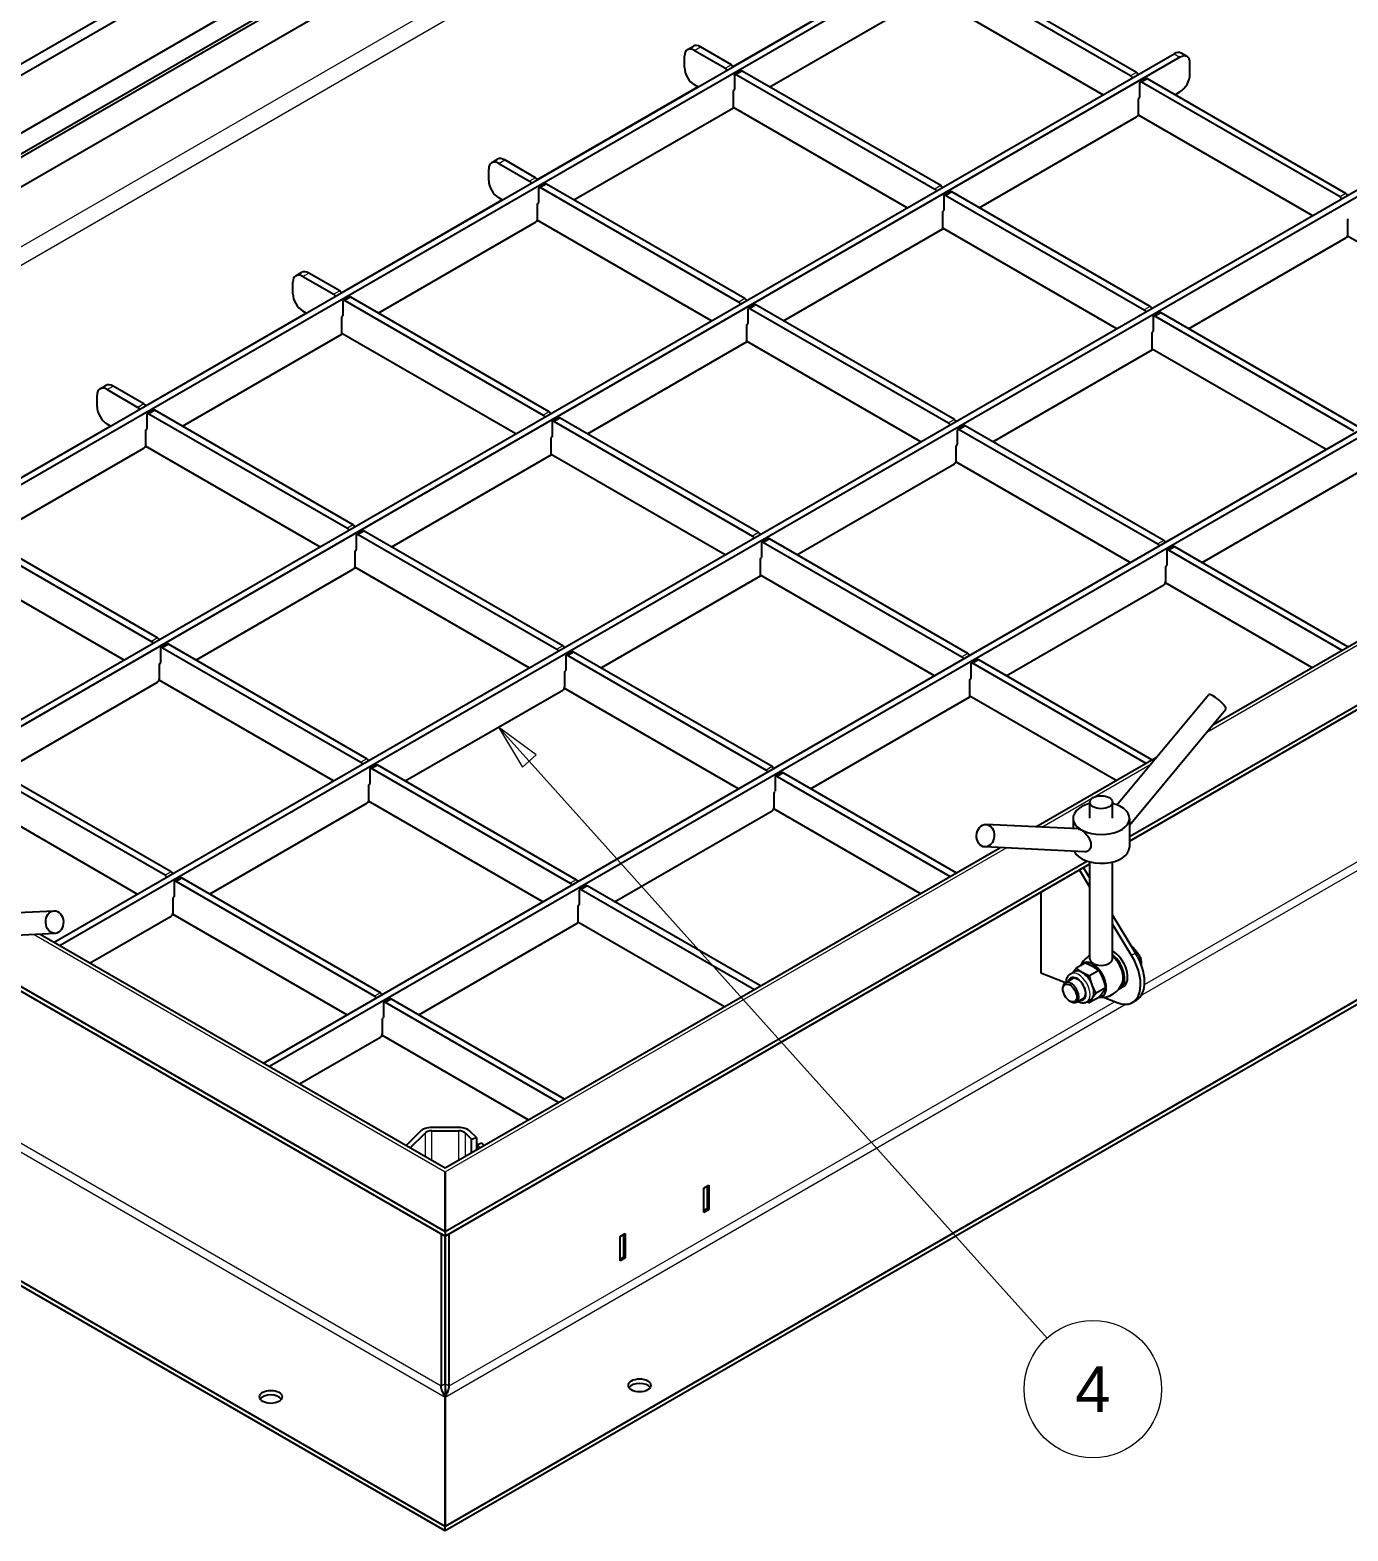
# Model space of a CAD drawing. Header units: millimetres. Extents: x 0 to 5890, y 0 to 4150.
# Drawn here: x 4467 to 5186, y 2142 to 2961 of the extents above; entities that cross this region are included whole.
import ezdxf

# ---------------------------------------------------------------- set-up
doc = ezdxf.new("R2010")
doc.units = ezdxf.units.MM
doc.header["$LTSCALE"] = 10
for name, color, linetype, lineweight in [('Symbol', 7, 'Continuous', 18), ('Visible', 7, 'Continuous', 25), ('Visible Narrow', 7, 'Continuous', 18)]:
    doc.layers.add(name, color=color, linetype=linetype, lineweight=lineweight)
doc.styles.add('Note Text', font='arial.ttf')

# ---------------------------------------------------------------- blocks, each defined once
blk = doc.blocks.new('Balloon11')
at = {"layer": 'Symbol'}
for p, q in [((473.944, 256.221), (472.275, 258.081)), ((474.317, 256.555), (472.275, 258.081)), ((472.275, 258.081), (473.572, 255.887)), ((473.572, 255.887), (474.317, 256.555)), ((473.944, 256.221), (502.195, 224.745))]:
    blk.add_line(p, q, dxfattribs=at)
at = {"layer": 'Symbol', "flags": 128}
blk.add_lwpolyline([(474.317, 256.555), (472.275, 258.081), (473.572, 255.887), (474.317, 256.555)], dxfattribs=at)
at = {"layer": 'Symbol'}
blk.add_circle((504.694, 221.96), 3.75, dxfattribs=at)
blk.add_solid([(474.317, 256.555), (472.275, 258.081), (473.572, 255.887), (474.317, 256.555)], dxfattribs=at)
at = {"layer": 'Symbol', "insert": (504.694, 221.96), "char_height": 2.5, "attachment_point": 5, "style": 'Note Text'}
blk.add_mtext('4', dxfattribs=at)

msp = doc.modelspace()

# ---------------------------------------------------------------- linework, layer by layer
at = {"layer": 'Visible'}
for p, q in [((4095.28, 2730.74), (5085.22, 3302.28)), ((5090.66, 3299.14), (4095.28, 2724.46)), ((4074.61, 2681.12), (5117.86, 3283.44)), ((4075.76, 2670.48), (5123.23, 3275.24)), ((4075.76, 2668.59), (5123.23, 3273.35)), ((5128.74, 3260.2), (4084.4, 2657.25)), ((4251.83, 2595.33), (4976.98, 3014)), ((4980.25, 3012.11), (4255.09, 2593.44)), ((5067.55, 2935.96), (4959.31, 2998.45)), ((5070.81, 2937.84), (4962.57, 3000.34)), ((4957.48, 2980.67), (5052.59, 2925.75)), ((4870.64, 2929.99), (4956.59, 2979.61)), ((4373.48, 2533.67), (5091.21, 2948.05)), ((4825.73, 2950.31), (4829, 2952.2)), ((4829.58, 2949.93), (4846.44, 2940.2)), ((4849.7, 2942.08), (4832.84, 2951.82)), ((5098.32, 2946.55), (5095.05, 2948.43)), ((5094.47, 2946.17), (4375.59, 2531.12)), ((4824.14, 2940.51), (4824.14, 2946.79)), ((5099.91, 2936.74), (5099.91, 2943.03)), ((4851.34, 2936.12), (4851.34, 2928.58)), ((4854.92, 2938.7), (4851.65, 2936.82)), ((4852.42, 2936.74), (4960.66, 2874.25)), ((4963.93, 2876.14), (4855.69, 2938.63)), ((5072.44, 2931.88), (5072.44, 2924.34)), ((5076.02, 2934.47), (5072.76, 2932.58)), ((5181.77, 2870.01), (5073.53, 2932.5)), ((5185.04, 2871.9), (5076.79, 2934.39)), ((4831.48, 2929.99), (4829.58, 2931.09)), ((4850.79, 2927.95), (4851.06, 2928.11)), ((4850.79, 2918.53), (4850.79, 2927.95)), ((5071.9, 2923.71), (5072.17, 2923.87)), ((5071.9, 2915.55), (5071.9, 2923.71)), ((5091.75, 2925.75), (5094.47, 2927.32)), ((4763.85, 2868.34), (4850.79, 2918.53)), ((4945.71, 2864.04), (4850.79, 2918.84)), ((4984.87, 2864.04), (5070.81, 2913.66)), ((5071.7, 2914.72), (5166.81, 2859.81)), ((4718.94, 2888.66), (4722.2, 2890.54)), ((4717.35, 2878.86), (4717.35, 2885.14)), ((4722.79, 2888.28), (4739.65, 2878.54)), ((4742.91, 2880.43), (4726.05, 2890.16)), ((4480.27, 2463.43), (5205.43, 2882.1)), ((5208.7, 2880.22), (4483.54, 2461.55)), ((4744.54, 2874.46), (4744.54, 2866.92)), ((4748.13, 2877.05), (4744.86, 2875.16)), ((4745.63, 2875.09), (4853.87, 2812.6)), ((4857.14, 2814.48), (4748.9, 2876.97)), ((4724.69, 2868.34), (4722.79, 2869.44)), ((4744, 2866.3), (4744.27, 2866.45)), ((4744, 2858.13), (4744, 2866.3)), ((4965.56, 2870.17), (4965.56, 2862.63)), ((4969.14, 2872.76), (4965.88, 2870.87)), ((4966.65, 2870.8), (5074.89, 2808.3)), ((5078.15, 2810.19), (4969.91, 2872.68)), ((4965.02, 2862), (4965.29, 2862.16)), ((4965.02, 2852.58), (4965.02, 2862)), ((5186.12, 2857.76), (5186.4, 2857.92)), ((5186.12, 2849.6), (5186.12, 2857.76)), ((4656.99, 2806.64), (4742.91, 2856.25)), ((4838.92, 2802.39), (4743.81, 2857.3)), ((4878.08, 2802.39), (4965.02, 2852.58)), ((5059.93, 2798.1), (4965.02, 2852.9)), ((5099.09, 2798.1), (5185.04, 2847.71)), ((5185.93, 2848.77), (5281.04, 2793.86)), ((4612.08, 2826.96), (4615.34, 2828.85)), ((4615.92, 2826.58), (4632.78, 2816.85)), ((4636.05, 2818.73), (4619.19, 2828.46)), ((4610.48, 2817.16), (4610.48, 2823.44)), ((4594.5, 2397.48), (5319.66, 2816.15)), ((5322.92, 2814.27), (4597.76, 2395.6)), ((4637.68, 2812.76), (4637.68, 2805.23)), ((4641.26, 2815.35), (4638, 2813.47)), ((4638.77, 2813.39), (4747.01, 2750.9)), ((4750.27, 2752.78), (4642.03, 2815.27)), ((4858.77, 2808.51), (4858.77, 2800.98)), ((4862.35, 2811.1), (4859.09, 2809.22)), ((4859.86, 2809.14), (4968.1, 2746.65)), ((4971.36, 2748.53), (4863.12, 2811.02)), ((4617.83, 2806.64), (4615.92, 2807.74)), ((4637.14, 2804.6), (4637.41, 2804.75)), ((4637.14, 2795.18), (4637.14, 2804.6)), ((4858.23, 2800.35), (4858.5, 2800.5)), ((4858.23, 2792.18), (4858.23, 2800.35)), ((5079.79, 2804.22), (5079.79, 2796.68)), ((5083.37, 2806.81), (5080.1, 2804.93)), ((5080.87, 2804.85), (5189.11, 2742.36)), ((5192.38, 2744.24), (5084.14, 2806.73)), ((4550.18, 2744.97), (4637.14, 2795.18)), ((4732.05, 2740.69), (4637.14, 2795.49)), ((5079.24, 2796.06), (5079.51, 2796.21)), ((5079.24, 2786.63), (5079.24, 2796.06)), ((5803.21, 2785.38), (4693.6, 2144.74)), ((4771.21, 2740.69), (4857.14, 2790.3)), ((4953.14, 2736.44), (4858.03, 2791.35)), ((4992.3, 2736.44), (5079.24, 2786.63)), ((5174.16, 2732.15), (5079.24, 2786.95)), ((5803.21, 2782.87), (4693.6, 2142.23)), ((4503.67, 2755.49), (4503.67, 2761.77)), ((4505.27, 2765.29), (4508.53, 2767.18)), ((4509.11, 2764.91), (4525.98, 2755.18)), ((4529.24, 2757.06), (4512.38, 2766.8)), ((4534.45, 2753.68), (4531.19, 2751.8)), ((4531.96, 2751.72), (4640.2, 2689.23)), ((4643.46, 2691.12), (4535.22, 2753.61)), ((4511.02, 2744.97), (4509.11, 2746.07)), ((4530.33, 2742.93), (4530.6, 2743.09)), ((4530.87, 2751.1), (4530.87, 2743.56)), ((4751.91, 2746.81), (4751.91, 2739.28)), ((4755.49, 2749.4), (4752.22, 2747.52)), ((4752.99, 2747.44), (4861.23, 2684.95)), ((4864.5, 2686.83), (4756.26, 2749.33)), ((4976.58, 2745.15), (4973.31, 2743.27)), ((4974.08, 2743.19), (5082.32, 2680.7)), ((5085.59, 2682.58), (4977.35, 2745.08)), ((4530.33, 2734.77), (4530.33, 2742.93)), ((4751.36, 2738.65), (4751.63, 2738.81)), ((4751.36, 2729.23), (4751.36, 2738.65)), ((4972.99, 2742.56), (4972.99, 2735.03)), ((4443.33, 2683.29), (4529.24, 2732.88)), ((4625.24, 2679.02), (4530.13, 2733.94)), ((4664.41, 2679.02), (4751.36, 2729.23)), ((4846.28, 2674.74), (4751.36, 2729.54)), ((4972.45, 2734.4), (4972.72, 2734.56)), ((4972.45, 2726.23), (4972.45, 2734.4)), ((4885.44, 2674.74), (4971.36, 2724.35)), ((5067.37, 2670.49), (4972.26, 2725.41)), ((5106.53, 2670.49), (5193.47, 2720.69)), ((5112.37, 2582.05), (5342.11, 2714.69)), ((5066.89, 2521.05), (5389.63, 2707.38)), ((5066.89, 2518.54), (5391.29, 2705.83)), ((4425.11, 2690.04), (4533.35, 2627.54)), ((4536.62, 2629.43), (4428.38, 2691.92)), ((4648.68, 2687.74), (4645.41, 2685.85)), ((4646.18, 2685.78), (4754.43, 2623.28)), ((4757.69, 2625.17), (4649.45, 2687.66)), ((4645.1, 2685.15), (4645.1, 2677.61)), ((4866.13, 2680.87), (4866.13, 2673.33)), ((4869.71, 2683.46), (4866.45, 2681.57)), ((4867.22, 2681.5), (4975.46, 2619)), ((4978.72, 2620.89), (4870.48, 2683.38)), ((5090.8, 2679.21), (5087.54, 2677.32)), ((5186.04, 2624.59), (5091.57, 2679.13)), ((4518.4, 2617.34), (4423.29, 2672.25)), ((4644.55, 2676.98), (4644.82, 2677.14)), ((4644.55, 2668.82), (4644.55, 2676.98)), ((4865.59, 2672.7), (4865.86, 2672.86)), ((4865.59, 2663.28), (4865.59, 2672.7)), ((5087.22, 2676.62), (5087.22, 2669.08)), ((5088.31, 2677.25), (5182.78, 2622.7)), ((4557.56, 2617.34), (4643.46, 2666.93)), ((4739.47, 2613.08), (4644.36, 2667.99)), ((4778.63, 2613.08), (4865.59, 2663.28)), ((4960.5, 2608.8), (4865.59, 2663.59)), ((5086.68, 2668.45), (5086.95, 2668.61)), ((5086.68, 2660.29), (5086.68, 2668.45)), ((4999.66, 2608.8), (5085.59, 2658.4)), ((5166.46, 2613.28), (5086.48, 2659.46)), ((4538.25, 2623.46), (4538.25, 2615.92)), ((4541.83, 2626.05), (4538.57, 2624.17)), ((4539.34, 2624.09), (4647.58, 2561.6)), ((4650.84, 2563.48), (4542.6, 2625.97)), ((4762.9, 2621.79), (4759.64, 2619.9)), ((4871.91, 2559.22), (4763.67, 2621.71)), ((4537.71, 2615.3), (4537.98, 2615.45)), ((4537.71, 2607.13), (4537.71, 2615.3)), ((4759.32, 2619.2), (4759.32, 2611.66)), ((4760.41, 2619.83), (4868.65, 2557.34)), ((4980.36, 2614.92), (4980.36, 2607.38)), ((4983.94, 2617.51), (4980.67, 2615.62)), ((4981.44, 2615.55), (5075.92, 2561)), ((5079.18, 2562.89), (4984.71, 2617.43)), ((4450.73, 2555.66), (4536.62, 2605.25)), ((4632.62, 2551.39), (4537.51, 2606.3)), ((4758.78, 2611.04), (4759.05, 2611.19)), ((4758.78, 2602.87), (4758.78, 2611.04)), ((4979.81, 2606.75), (4980.08, 2606.91)), ((4979.81, 2597.33), (4979.81, 2606.75)), ((4671.78, 2551.39), (4757.69, 2600.99)), ((4853.69, 2547.13), (4758.58, 2602.04)), ((4892.86, 2547.13), (4979.81, 2597.33)), ((5059.6, 2551.58), (4979.81, 2597.65)), ((5060.08, 2538.38), (5109.97, 2598.41)), ((5066.89, 2527.31), (5119.43, 2590.55)), ((4544.02, 2501.8), (4435.77, 2564.3)), ((5015.85, 2526.33), (5081.61, 2564.29)), ((4540.75, 2499.92), (4432.51, 2562.41)), ((4652.48, 2557.51), (4652.48, 2549.98)), ((4656.06, 2560.1), (4652.79, 2558.22)), ((4653.56, 2558.14), (4761.8, 2495.65)), ((4765.07, 2497.53), (4656.83, 2560.03)), ((4877.13, 2555.84), (4873.86, 2553.96)), ((4972.37, 2501.22), (4877.9, 2555.77)), ((4651.93, 2549.35), (4652.2, 2549.51)), ((4651.93, 2541.18), (4651.93, 2549.35)), ((4873.55, 2553.25), (4873.55, 2545.72)), ((4874.63, 2553.88), (4969.11, 2499.34)), ((4430.68, 2544.62), (4525.79, 2489.71)), ((4564.96, 2489.71), (4650.84, 2539.3)), ((4746.85, 2485.44), (4651.74, 2540.35)), ((4873, 2545.09), (4873.27, 2545.24)), ((4873, 2536.92), (4873, 2545.09)), ((5045.35, 2531.01), (5045.35, 2539.8)), ((5057.65, 2531.01), (5057.65, 2539.8)), ((4693.6, 2144.74), (4019.13, 2534.15)), ((4693.6, 2142.23), (4019.13, 2531.64)), ((4786.01, 2485.44), (4871.91, 2535.04)), ((4952.79, 2489.92), (4872.81, 2536.09)), ((5036.12, 2531.01), (5036.12, 2525.34)), ((5066.89, 2531.01), (5066.89, 2515.31)), ((5039.12, 2525.19), (4988.6, 2527.65)), ((4693.64, 2340.29), (4996.17, 2514.96)), ((5042.37, 2512.71), (4988, 2515.36)), ((4693.6, 2305.53), (5043.69, 2507.66)), ((4693.6, 2303.02), (5045.35, 2506.1)), ((5045.35, 2454.29), (5045.35, 2507.17)), ((5057.65, 2454.29), (5057.65, 2507.17)), ((4549.23, 2498.42), (4545.97, 2496.54)), ((4658.24, 2435.86), (4550, 2498.35)), ((5045.35, 2493.49), (5039.66, 2502.82)), ((5041.84, 2504.07), (5045.35, 2498.31)), ((4545.65, 2495.84), (4545.65, 2488.3)), ((4654.98, 2433.97), (4546.74, 2496.46)), ((4766.7, 2491.57), (4766.7, 2484.03)), ((4770.28, 2494.15), (4767.02, 2492.27)), ((4767.79, 2492.19), (4862.26, 2437.65)), ((4865.52, 2439.53), (4771.05, 2494.08)), ((5018.59, 2490.65), (5018.59, 2446.69)), ((4545.1, 2487.67), (4545.38, 2487.83)), ((4545.1, 2479.51), (4545.1, 2487.67)), ((4766.16, 2483.4), (4766.43, 2483.56)), ((4766.16, 2475.24), (4766.16, 2483.4)), ((4429.66, 2478.08), (4480.18, 2480.55)), ((4499.86, 2452.13), (4544.02, 2477.62)), ((4544.91, 2478.68), (4640.02, 2423.76)), ((4679.18, 2423.76), (4765.07, 2473.35)), ((4845.94, 2428.23), (4765.96, 2474.41)), ((5057.65, 2478.11), (5070.25, 2457.43)), ((5068.08, 2456.17), (5057.65, 2473.28)), ((4426.41, 2465.6), (4480.78, 2468.26)), ((4472.61, 2467.86), (4693.56, 2340.29)), ((4423.43, 2459), (4693.6, 2303.02)), ((4425.09, 2460.55), (4693.6, 2305.53)), ((5042.89, 2452.09), (5037.88, 2449.2)), ((5071.95, 2454.32), (5072.95, 2454.9)), ((5018.59, 2446.69), (5032.01, 2441.45)), ((5031.83, 2441.34), (5035.59, 2443.51)), ((5034.69, 2446.18), (5036.71, 2447.34)), ((5050.16, 2447.89), (5045.16, 2445)), ((4663.45, 2432.48), (4660.19, 2430.59)), ((4758.7, 2377.86), (4664.22, 2432.4)), ((5030.56, 2437.9), (5030.56, 2438.52)), ((5037.99, 2430.68), (5041.74, 2432.85)), ((5043.6, 2430.74), (5045.62, 2431.91)), ((5050.16, 2433.34), (5045.16, 2430.45)), ((5053.8, 2438.52), (5048.8, 2435.63)), ((5052.74, 2433.35), (5060.19, 2430.44)), ((5061.89, 2438.27), (5063.53, 2439.21)), ((4659.87, 2429.89), (4659.87, 2422.35)), ((4755.43, 2375.97), (4660.96, 2430.52)), ((5034.37, 2431.3), (5034.91, 2430.99)), ((5070.7, 2431.81), (5068.53, 2430.55)), ((4659.33, 2421.72), (4659.6, 2421.88)), ((4659.33, 2413.56), (4659.33, 2421.72)), ((4614.08, 2386.18), (4658.24, 2411.67)), ((4659.13, 2412.73), (4739.12, 2366.55)), ((4679.94, 2360.19), (4672.31, 2352.56)), ((4674.56, 2351.26), (4682.6, 2359.3)), ((4700.92, 2362.3), (4686.27, 2362.3)), ((4686.27, 2360.52), (4700.92, 2360.52)), ((4704.59, 2359.3), (4707.92, 2355.97)), ((4710.59, 2356.85), (4707.25, 2360.19)), ((4707.92, 2355.97), (4710.59, 2356.85)), ((4707.92, 2348.54), (4707.92, 2355.97)), ((4710.59, 2356.85), (4710.59, 2350.08)), ((4713.66, 2353.78), (4711, 2352.89)), ((4711, 2352.89), (4712.63, 2351.26)), ((4711, 2352.89), (4711, 2350.32)), ((4714.88, 2352.56), (4713.66, 2353.78)), ((4693.6, 2305.53), (4693.6, 2338.19)), ((4693.6, 2338.19), (4693.6, 2305.53)), ((4834.75, 2329.24), (4837.47, 2330.81)), ((4834.75, 2316.05), (4834.75, 2329.24)), ((4836.65, 2318.09), (4836.65, 2330.34)), ((4837.47, 2330.81), (4837.47, 2317.62)), ((4836.65, 2318.09), (4834.75, 2316.99)), ((4837.47, 2317.62), (4834.75, 2316.05)), ((4836.65, 2318.09), (4837.47, 2317.62)), ((4691.42, 2304.27), (4691.42, 2221.37)), ((4693.6, 2305.53), (4693.6, 2303.02)), ((4693.6, 2305.53), (4693.6, 2303.02)), ((4693.6, 2222.62), (4693.6, 2303.02)), ((4693.6, 2303.02), (4693.6, 2222.62)), ((4695.77, 2221.37), (4695.77, 2304.27)), ((4789.06, 2302.86), (4791.78, 2304.43)), ((4789.06, 2289.67), (4789.06, 2302.86)), ((4790.96, 2291.71), (4790.96, 2303.96)), ((4791.78, 2304.43), (4791.78, 2291.24)), ((4789.06, 2290.61), (4790.96, 2291.71)), ((4791.78, 2291.24), (4789.06, 2289.67)), ((4790.96, 2291.71), (4791.78, 2291.24)), ((4693.6, 2215.09), (4693.6, 2144.74)), ((4693.6, 2144.74), (4693.6, 2215.09)), ((4693.6, 2142.23), (4693.6, 2144.74)), ((4693.6, 2142.23), (4693.6, 2144.74))]:
    msp.add_line(p, q, dxfattribs=at)
for start, end in [(120, 156.15212), (263.7998, 340.5903)]:
    msp.add_arc((5051.5, 2445.59), 12.31, start, end, dxfattribs=at)
for centre, major_axis, ratio, start_param, end_param in [((4829.58, 2943.65), (-3.85, 6.66), 0.57735, 5.497787, 7.068583), ((4832.84, 2945.54), (-3.85, 6.66), 0.57735, 5.497787, 6.283185), ((5091.21, 2941.77), (3.85, 6.66), 0.57735, 0, 0.785398), ((5094.47, 2939.88), (3.85, 6.66), 0.57735, 5.497787, 7.068583), ((4829.58, 2937.37), (-3.85, 6.66), 0.57735, 0.785398, 2.356194), ((4846.44, 2938.94), (0.77, -1.33), 0.57735, 1.393086, 2.356194), ((4849.7, 2940.83), (-0.77, 1.33), 0.57735, 4.534678, 5.497787), ((4852.42, 2935.49), (-0.77, 1.33), 0.57735, 5.497787, 7.068583), ((4855.69, 2937.37), (-0.77, 1.33), 0.57735, 5.497787, 6.283185), ((5067.55, 2934.7), (0.77, -1.33), 0.57735, 1.393086, 2.356194), ((5070.81, 2936.59), (-0.77, 1.33), 0.57735, 4.534678, 5.497787), ((5073.53, 2931.25), (-0.77, 1.33), 0.57735, 5.497787, 7.068583), ((5076.79, 2933.13), (-0.77, 1.33), 0.57735, 5.497787, 6.283185), ((5094.47, 2933.6), (-3.85, -6.66), 0.57735, 0.785398, 2.356194), ((4850.79, 2928.89), (0.385, -0.666), 0.57735, 6.021386, 7.068583), ((5071.9, 2924.65), (0.385, -0.666), 0.57735, 6.021386, 7.068583), ((5070.81, 2914.92), (0.77, 1.33), 0.57735, 3.926991, 5.497787), ((4726.05, 2883.88), (-3.85, 6.66), 0.57735, 5.497787, 6.283185), ((4722.79, 2882), (-3.85, 6.66), 0.57735, 5.497787, 7.068583), ((4722.79, 2875.72), (-3.85, 6.66), 0.57735, 0.785398, 2.356194), ((4739.65, 2877.29), (0.77, -1.33), 0.57735, 1.393086, 2.356194), ((4742.91, 2879.17), (-0.77, 1.33), 0.57735, 4.534678, 5.497787), ((4745.63, 2873.83), (-0.77, 1.33), 0.57735, 5.497787, 7.068583), ((4748.9, 2875.72), (-0.77, 1.33), 0.57735, 5.497787, 6.283185), ((4960.66, 2872.99), (0.77, -1.33), 0.57735, 1.393086, 2.356194), ((4963.93, 2874.88), (-0.77, 1.33), 0.57735, 4.534678, 5.497787), ((4744, 2867.24), (0.385, -0.666), 0.57735, 6.021386, 7.068583), ((4966.65, 2869.54), (-0.77, 1.33), 0.57735, 5.497787, 7.068583), ((4969.91, 2871.42), (-0.77, 1.33), 0.57735, 5.497787, 6.283185), ((5181.77, 2868.76), (0.77, -1.33), 0.57735, 1.393086, 2.356194), ((5185.04, 2870.64), (-0.77, 1.33), 0.57735, 4.534678, 5.497787), ((4742.91, 2857.5), (0.77, 1.33), 0.57735, 3.926991, 5.497787), ((4965.02, 2862.95), (0.385, -0.666), 0.57735, 6.021386, 7.068583), ((5185.04, 2848.97), (0.77, 1.33), 0.57735, 3.926991, 5.497787), ((4615.92, 2820.3), (-3.85, 6.66), 0.57735, 5.497787, 7.068583), ((4619.19, 2822.18), (-3.85, 6.66), 0.57735, 5.497787, 6.283185), ((4615.92, 2814.02), (-3.85, 6.66), 0.57735, 0.785398, 2.356194), ((4632.78, 2815.59), (0.77, -1.33), 0.57735, 1.393086, 2.356194), ((4636.05, 2817.47), (-0.77, 1.33), 0.57735, 4.534678, 5.497787), ((4638.77, 2812.13), (-0.77, 1.33), 0.57735, 5.497787, 7.068583), ((4642.03, 2814.02), (-0.77, 1.33), 0.57735, 5.497787, 6.283185), ((4853.87, 2811.34), (0.77, -1.33), 0.57735, 1.393086, 2.356194), ((4857.14, 2813.22), (-0.77, 1.33), 0.57735, 4.534678, 5.497787), ((4859.86, 2807.88), (-0.77, 1.33), 0.57735, 5.497787, 7.068583), ((4863.12, 2809.77), (-0.77, 1.33), 0.57735, 5.497787, 6.283185), ((5078.15, 2808.93), (-0.77, 1.33), 0.57735, 4.534678, 5.497787), ((4637.14, 2805.54), (0.385, -0.666), 0.57735, 6.021386, 7.068583), ((4858.23, 2801.29), (0.385, -0.666), 0.57735, 6.021386, 7.068583), ((5074.89, 2807.05), (0.77, -1.33), 0.57735, 1.393086, 2.356194), ((5080.87, 2803.59), (-0.77, 1.33), 0.57735, 5.497787, 7.068583), ((5084.14, 2805.48), (-0.77, 1.33), 0.57735, 5.497787, 6.283185), ((4857.14, 2791.55), (0.77, 1.33), 0.57735, 3.926991, 5.497787), ((5079.24, 2797), (0.385, -0.666), 0.57735, 6.021386, 7.068583), ((4512.38, 2760.52), (-3.85, 6.66), 0.57735, 5.497787, 6.283185), ((4509.11, 2758.63), (-3.85, 6.66), 0.57735, 5.497787, 7.068583), ((4509.11, 2752.35), (-3.85, 6.66), 0.57735, 0.785398, 2.356194), ((4525.98, 2753.92), (0.77, -1.33), 0.57735, 1.393086, 2.356194), ((4529.24, 2755.81), (-0.77, 1.33), 0.57735, 4.534678, 5.497787), ((4531.96, 2750.47), (-0.77, 1.33), 0.57735, 5.497787, 7.068583), ((4535.22, 2752.35), (-0.77, 1.33), 0.57735, 5.497787, 6.283185), ((4750.27, 2751.53), (-0.77, 1.33), 0.57735, 4.534678, 5.497787), ((4530.33, 2743.87), (0.385, -0.666), 0.57735, 6.021386, 7.068583), ((4747.01, 2749.64), (0.77, -1.33), 0.57735, 1.393086, 2.356194), ((4752.99, 2746.19), (-0.77, 1.33), 0.57735, 5.497787, 7.068583), ((4756.26, 2748.07), (-0.77, 1.33), 0.57735, 5.497787, 6.283185), ((4968.1, 2745.39), (0.77, -1.33), 0.57735, 1.393086, 2.356194), ((4971.36, 2747.28), (-0.77, 1.33), 0.57735, 4.534678, 5.497787), ((4974.08, 2741.94), (-0.77, 1.33), 0.57735, 5.497787, 7.068583), ((4977.35, 2743.82), (-0.77, 1.33), 0.57735, 5.497787, 6.283185), ((4751.36, 2739.59), (0.385, -0.666), 0.57735, 6.021386, 7.068583), ((4972.45, 2735.34), (0.385, -0.666), 0.57735, 6.021386, 7.068583), ((4529.24, 2734.14), (0.77, 1.33), 0.57735, 3.926991, 5.497787), ((4971.36, 2725.61), (0.77, 1.33), 0.57735, 3.926991, 5.497787), ((4640.2, 2687.97), (0.77, -1.33), 0.57735, 1.393086, 2.356194), ((4643.46, 2689.86), (-0.77, 1.33), 0.57735, 4.534678, 5.497787), ((4646.18, 2684.52), (-0.77, 1.33), 0.57735, 5.497787, 7.068583), ((4649.45, 2686.4), (-0.77, 1.33), 0.57735, 5.497787, 6.283185), ((4864.5, 2685.58), (-0.77, 1.33), 0.57735, 4.534678, 5.497787), ((4644.55, 2677.93), (0.385, -0.666), 0.57735, 6.021386, 7.068583), ((4861.23, 2683.69), (0.77, -1.33), 0.57735, 1.393086, 2.356194), ((4867.22, 2680.24), (-0.77, 1.33), 0.57735, 5.497787, 7.068583), ((4870.48, 2682.12), (-0.77, 1.33), 0.57735, 5.497787, 6.283185), ((5082.32, 2679.44), (0.77, -1.33), 0.57735, 1.393086, 2.356194), ((5085.59, 2681.33), (-0.77, 1.33), 0.57735, 4.534678, 5.497787), ((5088.31, 2675.99), (-0.77, 1.33), 0.57735, 5.497787, 7.068583), ((5091.57, 2677.87), (-0.77, 1.33), 0.57735, 5.497787, 6.283185), ((4865.59, 2673.64), (0.385, -0.666), 0.57735, 6.021386, 7.068583), ((4643.46, 2668.19), (0.77, 1.33), 0.57735, 3.926991, 5.497787), ((5086.68, 2669.39), (0.385, -0.666), 0.57735, 6.021386, 7.068583), ((5085.59, 2659.66), (0.77, 1.33), 0.57735, 3.926991, 5.497787), ((4536.62, 2628.17), (-0.77, 1.33), 0.57735, 4.534678, 5.497787), ((4533.35, 2626.29), (0.77, -1.33), 0.57735, 1.393086, 2.356194), ((4539.34, 2622.83), (-0.77, 1.33), 0.57735, 5.497787, 7.068583), ((4542.6, 2624.72), (-0.77, 1.33), 0.57735, 5.497787, 6.283185), ((4754.43, 2622.03), (0.77, -1.33), 0.57735, 1.393086, 2.356194), ((4757.69, 2623.91), (-0.77, 1.33), 0.57735, 4.534678, 5.497787), ((4760.41, 2618.57), (-0.77, 1.33), 0.57735, 5.497787, 7.068583), ((4763.67, 2620.46), (-0.77, 1.33), 0.57735, 5.497787, 6.283185), ((4978.72, 2619.63), (-0.77, 1.33), 0.57735, 4.534678, 5.497787), ((4537.71, 2616.24), (0.385, -0.666), 0.57735, 6.021386, 7.068583), ((4975.46, 2617.75), (0.77, -1.33), 0.57735, 1.393086, 2.356194), ((4981.44, 2614.29), (-0.77, 1.33), 0.57735, 5.497787, 7.068583), ((4984.71, 2616.18), (-0.77, 1.33), 0.57735, 5.497787, 6.283185), ((4536.62, 2606.5), (-0.77, -1.33), 0.57735, 0.785398, 2.356194), ((4758.78, 2611.98), (0.385, -0.666), 0.57735, 6.021386, 7.068583), ((4979.81, 2607.7), (0.385, -0.666), 0.57735, 6.021386, 7.068583), ((4757.69, 2602.24), (0.77, 1.33), 0.57735, 3.926991, 5.497787), ((5114.7, 2594.48), (-4.73, 3.93), 0.232322, 3.141593, 6.283185), ((4650.84, 2562.22), (-0.77, 1.33), 0.57735, 4.534678, 5.497787), ((4647.58, 2560.34), (0.77, -1.33), 0.57735, 1.393086, 2.356194), ((4653.56, 2556.89), (-0.77, 1.33), 0.57735, 5.497787, 7.068583), ((4656.83, 2558.77), (-0.77, 1.33), 0.57735, 5.497787, 6.283185), ((4868.65, 2556.08), (0.77, -1.33), 0.57735, 1.393086, 2.356194), ((4871.91, 2557.96), (-0.77, 1.33), 0.57735, 4.534678, 5.497787), ((4877.9, 2554.51), (-0.77, 1.33), 0.57735, 5.497787, 6.283185), ((4651.93, 2550.29), (0.385, -0.666), 0.57735, 6.021386, 7.068583), ((4874.63, 2552.62), (-0.77, 1.33), 0.57735, 5.497787, 7.068583), ((4650.84, 2540.56), (-0.77, -1.33), 0.57735, 0.785398, 2.356194), ((4873, 2546.03), (0.385, -0.666), 0.57735, 6.021386, 7.068583), ((5051.5, 2531.01), (15.38, 0), 0.57735, 1.982313, 7.442465), ((4871.91, 2536.29), (0.77, 1.33), 0.57735, 3.926991, 5.497787), ((5051.5, 2515.31), (15.38, 0), 0.57735, 3.405656, 6.283185), ((4540.75, 2498.66), (0.77, -1.33), 0.57735, 1.393086, 2.356194), ((4544.02, 2500.55), (-0.77, 1.33), 0.57735, 4.534678, 5.497787), ((4550, 2497.09), (-0.77, 1.33), 0.57735, 5.497787, 6.283185), ((4765.07, 2496.28), (-0.77, 1.33), 0.57735, 4.534678, 5.497787), ((4546.74, 2495.21), (-0.77, 1.33), 0.57735, 5.497787, 7.068583), ((4761.8, 2494.39), (0.77, -1.33), 0.57735, 1.393086, 2.356194), ((4767.79, 2490.94), (-0.77, 1.33), 0.57735, 5.497787, 7.068583), ((4771.05, 2492.82), (-0.77, 1.33), 0.57735, 5.497787, 6.283185), ((4545.1, 2488.61), (0.385, -0.666), 0.57735, 6.021386, 7.068583), ((4766.16, 2484.34), (0.385, -0.666), 0.57735, 6.021386, 7.068583), ((4544.02, 2478.88), (0.77, 1.33), 0.57735, 3.926991, 5.497787), ((4765.07, 2474.61), (-0.77, -1.33), 0.57735, 0.785398, 2.356194), ((5057.76, 2449.2), (5.77, -9.99), 0.57735, 0, 2.368614), ((5056.12, 2448.26), (5.77, -9.99), 0.57735, 6.159157, 8.450681), ((5059.93, 2450.46), (10.77, -18.65), 0.57735, 0, 1.611578), ((5046.88, 2442.92), (-5.21, 9.03), 0.57735, 2.8254, 6.590769), ((5051.5, 2454.29), (6.15, 0), 0.57735, 3.141593, 6.283185), ((5056.12, 2448.26), (-5.21, 9.03), 0.57735, 3.600975, 5.288697), ((5057.76, 2449.2), (10.77, -18.65), 0.57735, 5.658022, 7.894763), ((5034.91, 2436.01), (-3.08, 5.33), 0.57735, 2.356194, 7.068583), ((5038.31, 2437.97), (-3.42, 5.93), 0.57735, 2.688971, 6.735807), ((5038.66, 2438.18), (-3.42, 5.93), 0.57735, 0.052148, 0.452622), ((5038.66, 2438.18), (-3.08, 5.33), 0.57735, 4.988792, 6.283185), ((5041.17, 2439.62), (-4.46, 7.72), 0.57735, 5.497787, 6.283185), ((5041.17, 2439.62), (4.46, -7.72), 0.57735, 1.308997, 2.356194), ((5041.17, 2439.62), (4.46, -7.72), 0.57735, 0.261799, 1.308997), ((4654.98, 2432.71), (0.77, -1.33), 0.57735, 1.393086, 2.356194), ((4658.24, 2434.6), (-0.77, 1.33), 0.57735, 4.534678, 5.497787), ((4664.22, 2431.14), (-0.77, 1.33), 0.57735, 5.497787, 6.283185), ((5038.66, 2438.18), (3.42, -5.93), 0.57735, 5.830563, 6.231037), ((5038.66, 2438.18), (3.08, -5.33), 0.57735, 0, 1.294393), ((5041.17, 2439.62), (4.46, -7.72), 0.57735, 0, 0.261799), ((4660.96, 2429.26), (-0.77, 1.33), 0.57735, 5.497787, 7.068583), ((4659.33, 2422.67), (0.385, -0.666), 0.57735, 6.021386, 7.068583), ((4658.24, 2412.93), (0.77, 1.33), 0.57735, 3.926991, 5.497787), ((4686.27, 2358.08), (7.31, 0), 0.57735, 1.570796, 2.617994), ((4686.27, 2358.08), (-4.23, 0), 0.57735, 4.712389, 5.759587), ((4700.92, 2358.08), (7.31, 0), 0.57735, 0.523599, 1.570796), ((4700.92, 2358.08), (-4.23, 0), 0.57735, 3.665191, 4.712389), ((4799.66, 2219.17), (6.15, 0), 0.57735, 0.361367, 2.780226), ((4598.41, 2212.89), (6.15, 0), 0.57735, 0.361367, 2.780226)]:
    msp.add_ellipse(centre, major_axis=major_axis, ratio=ratio, start_param=start_param, end_param=end_param, dxfattribs=at)
for centre, major_axis, ratio in [((5051.5, 2539.8), (6.15, 0), 0.57735), ((4988.3, 2521.51), (-0.3, -6.15), 0.782747), ((4480.48, 2474.4), (0.3, -6.15), 0.782747), ((5034.37, 2435.7), (-2.69, 4.66), 0.57735), ((4598.41, 2215.4), (-6.15, 0), 0.57735), ((4799.66, 2221.68), (6.15, 0), 0.57735)]:
    msp.add_ellipse(centre, major_axis=major_axis, ratio=ratio, dxfattribs=at)
for points, knots in [([(5039.12, 2525.19), (5039.32, 2525.18), (5039.54, 2525.14), (5040.04, 2524.97), (5040.33, 2524.84), (5040.92, 2524.5), (5041.23, 2524.29), (5041.86, 2523.79), (5042.18, 2523.5), (5043.1, 2522.59), (5043.68, 2521.88), (5044.65, 2520.46), (5045.09, 2519.63), (5045.71, 2517.98), (5045.88, 2517.15), (5045.88, 2515.72), (5045.74, 2515.03), (5045.13, 2513.87), (5044.66, 2513.4), (5043.63, 2512.83), (5043.03, 2512.68), (5042.4, 2512.71), (5042.38, 2512.71), (5042.37, 2512.71)], [1.061261, 1.061261, 1.061261, 1.061261, 1.204005, 1.204005, 1.367618, 1.367618, 1.53123, 1.53123, 1.694843, 1.694843, 2.022068, 2.022068, 2.378652, 2.378652, 2.735236, 2.735236, 3.057187, 3.057187, 3.379138, 3.379138, 3.679571, 3.679571, 3.686125, 3.686125, 3.686125, 3.686125]), ([(5032.45, 2441.7), (5032.46, 2442.17), (5032.5, 2442.62), (5032.76, 2443.82), (5033.05, 2444.52), (5033.82, 2445.54), (5034.23, 2445.91), (5034.69, 2446.18)], [4.7344141, 4.7344141, 4.7344141, 4.7344141, 4.9278864, 4.9278864, 5.2587398, 5.2587398, 5.4977871, 5.4977871, 5.4977871, 5.4977871]), ([(5043.6, 2430.74), (5043.12, 2430.46), (5042.57, 2430.29), (5041.4, 2430.16), (5040.77, 2430.23), (5039.63, 2430.54), (5039.11, 2430.76), (5038.6, 2431.04)], [2.3561945, 2.3561945, 2.3561945, 2.3561945, 2.6063711, 2.6063711, 2.8813544, 2.8813544, 3.1195675, 3.1195675, 3.1195675, 3.1195675]), ([(4693.6, 2215.09), (4693.51, 2215.42), (4693.33, 2215.82), (4692.97, 2216.56), (4692.8, 2216.88), (4692.31, 2217.83), (4692, 2218.47), (4691.74, 2219.26), (4691.7, 2219.4), (4691.49, 2220.17), (4691.42, 2220.82), (4691.42, 2221.37)], [-1, -1, -1, -1, -0.779538, -0.779538, -0.622666, -0.622666, -0.336634, -0.336634, -0.276727, -0.276727, 0, 0, 0, 0]), ([(4693.6, 2222.62), (4693.6, 2221.53), (4693.52, 2220.36), (4693.52, 2219.06), (4693.52, 2218.84), (4693.53, 2218.03), (4693.56, 2217.48), (4693.6, 2216.95)], [0, 0, 0, 0, 0.276727, 0.276727, 0.3366342, 0.3366342, 0.4917378, 0.4917378, 0.4917378, 0.4917378]), ([(4693.6, 2222.62), (4693.6, 2221.53), (4693.67, 2220.36), (4693.67, 2219.06), (4693.67, 2218.84), (4693.66, 2218.03), (4693.63, 2217.48), (4693.59, 2216.95)], [0, 0, 0, 0, 0.276727, 0.276727, 0.3366342, 0.3366342, 0.4917378, 0.4917378, 0.4917378, 0.4917378]), ([(4693.6, 2215.09), (4693.68, 2215.42), (4693.86, 2215.82), (4694.23, 2216.56), (4694.4, 2216.88), (4694.88, 2217.83), (4695.19, 2218.47), (4695.45, 2219.26), (4695.49, 2219.4), (4695.7, 2220.17), (4695.77, 2220.82), (4695.77, 2221.37)], [-1, -1, -1, -1, -0.779538, -0.779538, -0.622666, -0.622666, -0.336634, -0.336634, -0.276727, -0.276727, 0, 0, 0, 0])]:
    msp.add_open_spline(points, degree=3, knots=knots, dxfattribs=at)
for points, weights in [([(5067.54, 2461.88), (5070.69, 2458.79), (5072.95, 2454.9)], [1.02978737134, 1.13800505426, 1]), ([(5037.88, 2449.2), (5036.86, 2447.98), (5036.14, 2447.01)], [1, 1.02892942038, 1.01375847525]), ([(5041.17, 2446.9), (5039.48, 2447.87), (5037.88, 2449.2)], [1, 1.0379548493, 1]), ([(5042.89, 2452.09), (5045.19, 2451.17), (5046.88, 2450.2)], [1, 1.0379548493, 1]), ([(5046.88, 2450.2), (5048.57, 2449.22), (5050.16, 2447.89)], [1, 1.0379548493, 1]), ([(5072.95, 2454.9), (5073.28, 2452.98), (5073.3, 2451.17)], [1, 1.07211371281, 1.07699575817]), ([(5045.16, 2445), (5042.85, 2445.92), (5041.17, 2446.9)], [1, 1.0379548493, 1]), ([(5046.62, 2440.11), (5045.78, 2442.29), (5045.16, 2445)], [1, 1.0379548493, 1]), ([(5048.8, 2435.63), (5047.47, 2437.94), (5046.62, 2440.11)], [1, 1.0379548493, 1]), ([(5050.16, 2447.89), (5051.49, 2445.58), (5052.33, 2443.41)], [1, 1.0379548493, 1]), ([(5052.33, 2443.41), (5053.18, 2441.23), (5053.8, 2438.52)], [1, 1.0379548493, 1]), ([(5045.16, 2430.45), (5045.78, 2431.64), (5046.62, 2432.84)], [1, 1.0379548493, 1]), ([(5046.62, 2432.84), (5047.47, 2434.04), (5048.8, 2435.63)], [1, 1.0379548493, 1]), ([(5052.33, 2436.13), (5051.49, 2434.93), (5050.16, 2433.34)], [1, 1.0379548493, 1]), ([(5053.8, 2438.52), (5053.18, 2437.33), (5052.33, 2436.13)], [1, 1.0379548493, 1]), ([(5043.96, 2430.95), (5044.53, 2430.7), (5045.16, 2430.45)], [1.01477953359, 1.01005189042, 1])]:
    msp.add_rational_spline(points, weights, degree=2, dxfattribs=at)
for points in [[(4693.56, 2340.3), (4693.57, 2340.29), (4693.58, 2340.27), (4693.6, 2340.24)], [(4693.64, 2340.3), (4693.62, 2340.29), (4693.61, 2340.27), (4693.59, 2340.24)]]:
    msp.add_open_spline(points, degree=3, dxfattribs=at)
at = {"layer": 'Visible Narrow'}
for p, q in [((5128.74, 3227.54), (4140.97, 2657.25)), ((5128.74, 3217.49), (4151.47, 2653.27)), ((4850.47, 2941.27), (4938.09, 2991.86)), ((4829.58, 2949.93), (4832.84, 2951.82)), ((5091.21, 2948.05), (5094.47, 2946.17)), ((4849.7, 2942.08), (4846.44, 2940.2)), ((4852.42, 2936.74), (4855.69, 2938.63)), ((5070.81, 2937.84), (5067.55, 2935.96)), ((5073.53, 2932.5), (5076.79, 2934.39)), ((4743.68, 2879.62), (4831.21, 2930.15)), ((4722.79, 2888.28), (4726.05, 2890.16)), ((4742.91, 2880.43), (4739.65, 2878.54)), ((4745.63, 2875.09), (4748.9, 2876.97)), ((4963.93, 2876.14), (4960.66, 2874.25)), ((4636.82, 2817.92), (4724.42, 2868.49)), ((4966.65, 2870.8), (4969.91, 2872.68)), ((5185.04, 2871.9), (5181.77, 2870.01)), ((4615.92, 2826.58), (4619.19, 2828.46)), ((4636.05, 2818.73), (4632.78, 2816.85)), ((4638.77, 2813.39), (4642.03, 2815.27)), ((4857.14, 2814.48), (4853.87, 2812.6)), ((4859.86, 2809.14), (4863.12, 2811.02)), ((5078.15, 2810.19), (5074.89, 2808.3)), ((4530.01, 2756.25), (4617.56, 2806.8)), ((5080.87, 2804.85), (5084.14, 2806.73)), ((4509.11, 2764.91), (4512.38, 2766.8)), ((4529.24, 2757.06), (4525.98, 2755.18)), ((4531.96, 2751.72), (4535.22, 2753.61)), ((4750.27, 2752.78), (4747.01, 2750.9)), ((4423.16, 2694.56), (4510.75, 2745.13)), ((4752.99, 2747.44), (4756.26, 2749.33)), ((4971.36, 2748.53), (4968.1, 2746.65)), ((4974.08, 2743.19), (4977.35, 2745.08)), ((5109.04, 2578.05), (5345.43, 2714.53)), ((4643.46, 2691.12), (4640.2, 2689.23)), ((4646.18, 2685.78), (4649.45, 2687.66)), ((4864.5, 2686.83), (4861.23, 2684.95)), ((4867.22, 2681.5), (4870.48, 2683.38)), ((5085.59, 2682.58), (5082.32, 2680.7)), ((5088.31, 2677.25), (5091.57, 2679.13)), ((4536.62, 2629.43), (4533.35, 2627.54)), ((4539.34, 2624.09), (4542.6, 2625.97)), ((4757.69, 2625.17), (4754.43, 2623.28)), ((4760.41, 2619.83), (4763.67, 2621.71)), ((4978.72, 2620.89), (4975.46, 2619)), ((5396.31, 2620.8), (5073.29, 2434.31)), ((5075.12, 2440.38), (5390.07, 2622.22)), ((4981.44, 2615.55), (4984.71, 2617.43)), ((4650.84, 2563.48), (4647.58, 2561.6)), ((4653.56, 2558.14), (4656.83, 2560.03)), ((4871.91, 2559.22), (4868.65, 2557.34)), ((4874.63, 2553.88), (4877.9, 2555.77)), ((5019.18, 2526.16), (5078.29, 2560.29)), ((4693.6, 2338.19), (4999.5, 2514.8)), ((4544.02, 2501.8), (4540.75, 2499.92)), ((4546.74, 2496.46), (4550, 2498.35)), ((4765.07, 2497.53), (4761.8, 2495.65)), ((4767.79, 2492.19), (4771.05, 2494.08)), ((4469.29, 2467.7), (4693.6, 2338.19)), ((5070.25, 2457.43), (5068.08, 2456.17)), ((4658.24, 2435.86), (4654.98, 2433.97)), ((4660.96, 2430.52), (4664.22, 2432.4)), ((5065.06, 2429.55), (4693.6, 2215.09)), ((4695.77, 2221.37), (5058.82, 2430.97)), ((4424.65, 2375.39), (4691.42, 2221.37)), ((4693.6, 2215.09), (4418.41, 2373.97)), ((4682.6, 2359.3), (4682.6, 2346.62)), ((4686.27, 2344.5), (4686.27, 2360.52)), ((4700.92, 2360.52), (4700.92, 2344.5)), ((4704.59, 2346.62), (4704.59, 2359.3)), ((4691.42, 2221.37), (4693.6, 2222.62)), ((4693.6, 2222.62), (4695.77, 2221.37))]:
    msp.add_line(p, q, dxfattribs=at)
msp.add_ellipse((5039.15, 2438.46), major_axis=(-4.46, 7.72), ratio=0.57735, start_param=3.141593, end_param=6.283185, dxfattribs=at)

# ---------------------------------------------------------------- block references
at = {"layer": 'Symbol', "xscale": 10, "yscale": 10, "zscale": 10}
msp.add_blockref('Balloon11', (0, 0), dxfattribs=at)

doc.saveas('drawing.dxf')
